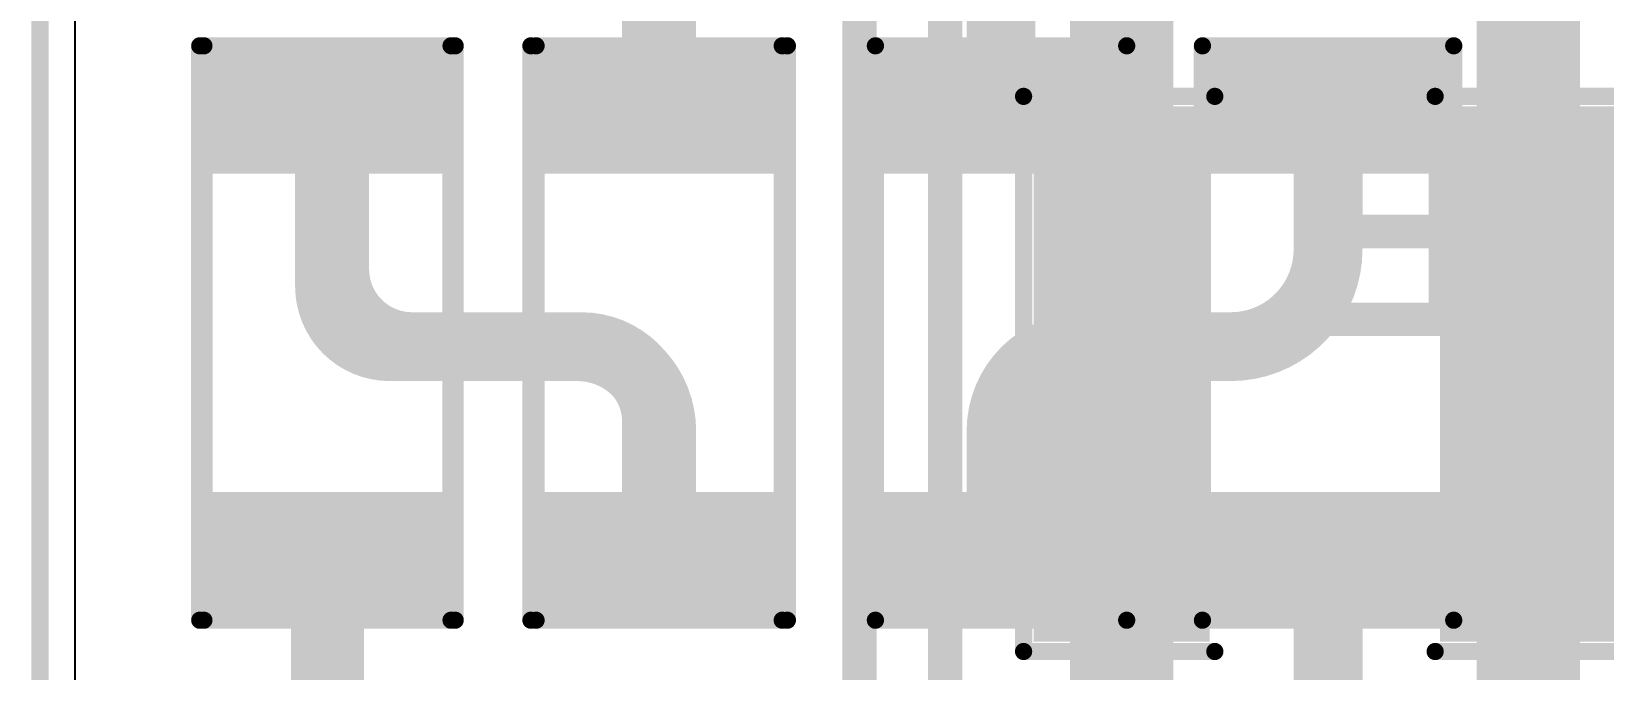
# Model space of a CAD drawing. Header units: inches. Extents: x -2 to 5376, y -4 to 5426.
# Drawn here: x -1.7 to 21.5, y 14.11 to 23.52 of the extents above; entities that cross this region are included whole.
import ezdxf

# ---------------------------------------------------------------- set-up
doc = ezdxf.new("R2010")
doc.units = ezdxf.units.IN
for name, color, linetype in [('Board Outline', 216, 'Continuous'), ('Bottom Layer', 5, 'Continuous'), ('Bottom Overlay', 54, 'Continuous'), ('Bottom Paste', 16, 'Continuous'), ('Bottom Solder', 6, 'Continuous'), ('Layer 1', 16, 'Continuous'), ('Layer 2', 76, 'Continuous'), ('Top Layer', 1, 'Continuous'), ('Top Overlay', 2, 'Continuous'), ('Top Paste', 8, 'Continuous'), ('Top Solder', 216, 'Continuous')]:
    doc.layers.add(name, color=color, linetype=linetype)
doc.styles.add('Arial Black', font='', dxfattribs={"height": 0.2})
doc.styles.get('Arial Black').set_extended_font_data('Arial Black')

# ---------------------------------------------------------------- blocks, each defined once
blk = doc.blocks.new('R___2030_76')
at = {"layer": 'Top Layer'}
for points in [[(-4.24999404, -3.899994739999999), (-4.24999404, 3.90001506), (-1.74999904, 3.90001506), (-1.74999904, -3.899994739999999)], [(1.7499965, -3.90000236), (1.7499965, 3.90000744), (4.2499915, 3.90000744), (4.2499915, -3.90000236)]]:
    blk.add_hatch(color=1, dxfattribs=at).paths.add_polyline_path(points)
at = {"layer": 'Top Paste'}
for points in [[(-4.24999404, -3.899994739999999), (-4.24999404, 3.90001506), (-1.74999904, 3.90001506), (-1.74999904, -3.899994739999999)], [(1.7499965, -3.90000236), (1.7499965, 3.90000744), (4.2499915, 3.90000744), (4.2499915, -3.90000236)]]:
    blk.add_hatch(color=8, dxfattribs=at).paths.add_polyline_path(points)
at = {"layer": 'Top Solder'}
for points in [[(-4.30079404, -3.95079474), (-4.30079404, 3.95081506), (-1.69919904, 3.95081506), (-1.69919904, -3.95079474)], [(1.6991965, -3.95080236), (1.6991965, 3.95080744), (4.300791499999999, 3.95080744), (4.300791499999999, -3.95080236)]]:
    blk.add_hatch(color=216, dxfattribs=at).paths.add_polyline_path(points)
at = {"layer": 'Top Overlay', "const_width": 0.254}
for points in [[(-4.4475908, 4.096816799999999), (-4.44759588, -4.09681172)], [(-1.6255746, 4.096814259999999), (-4.4475908, 4.096816799999999)], [(4.4475908, 4.096821879999999), (1.62557714, 4.096814259999999)], [(4.4475908, 4.096821879999999), (4.4475908, -4.096814259999999)], [(-1.6255746, -4.096814259999999), (-4.44759588, -4.09681172)], [(4.4475908, -4.096814259999999), (1.6255746, -4.09681172)]]:
    blk.add_lwpolyline(points, dxfattribs=at)
at = {"layer": 'Top Overlay', "const_width": 0.127}
for points in [[(-4.5110908, 4.096816799999999, 1), (-4.3840908, 4.096816799999999, 1)], [(-4.5110908, 4.096816799999999, 1), (-4.3840908, 4.096816799999999, 1)], [(-1.6890746, 4.096814259999999, 1), (-1.5620746, 4.096814259999999, 1)], [(1.56207714, 4.096814259999999, 1), (1.68907714, 4.096814259999999, 1)], [(4.3840908, 4.096821879999999, 1), (4.5110908, 4.096821879999999, 1)], [(4.3840908, 4.096821879999999, 1), (4.5110908, 4.096821879999999, 1)], [(-4.511095879999999, -4.09681172, 1), (-4.38409588, -4.09681172, 1)], [(-4.511095879999999, -4.09681172, 1), (-4.38409588, -4.09681172, 1)], [(-1.6890746, -4.096814259999999, 1), (-1.5620746, -4.096814259999999, 1)], [(1.5620746, -4.09681172, 1), (1.6890746, -4.09681172, 1)], [(4.3840908, -4.096814259999999, 1), (4.5110908, -4.096814259999999, 1)], [(4.3840908, -4.096814259999999, 1), (4.5110908, -4.096814259999999, 1)]]:
    blk.add_lwpolyline(points, format="xyb", close=True, dxfattribs=at)
blk = doc.blocks.new('RES_2512_B_195')
at = {"layer": 'Bottom Layer'}
for points in [[(-4.04999825, 1.70000041), (-2.44999891, 1.70000041), (-2.44999891, -1.70000041), (-4.04999825, -1.70000041)], [(2.45000145, 1.70000041), (4.050000789999999, 1.70000041), (4.050000789999999, -1.70000041), (2.45000145, -1.70000041)]]:
    blk.add_hatch(color=5, dxfattribs=at).paths.add_polyline_path(points)
at = {"layer": 'Bottom Paste'}
for points in [[(-4.04999825, 1.70000041), (-2.44999891, 1.70000041), (-2.44999891, -1.70000041), (-4.04999825, -1.70000041)], [(2.45000145, 1.70000041), (4.050000789999999, 1.70000041), (4.050000789999999, -1.70000041), (2.45000145, -1.70000041)]]:
    blk.add_hatch(color=16, dxfattribs=at).paths.add_polyline_path(points)
at = {"layer": 'Bottom Solder'}
for points in [[(-4.15159825, 1.80160041), (-2.34839891, 1.80160041), (-2.34839891, -1.80160041), (-4.15159825, -1.80160041)], [(2.34840145, 1.80160041), (4.15160079, 1.80160041), (4.15160079, -1.80160041), (2.34840145, -1.80160041)]]:
    blk.add_hatch(color=6, dxfattribs=at).paths.add_polyline_path(points)
at = {"layer": 'Bottom Overlay', "const_width": 0.254}
for points in [[(-4.2418, 1.8542), (-4.2418, -1.8542)], [(-4.2418, 1.8542), (4.236557439999999, 1.8542)], [(4.236557439999999, 1.8542), (4.236557439999999, -1.8542)], [(-4.2418, -1.8542), (4.236557439999999, -1.8542)]]:
    blk.add_lwpolyline(points, dxfattribs=at)
at = {"layer": 'Bottom Overlay', "const_width": 0.127}
for points in [[(-4.3053, 1.8542, 1), (-4.1783, 1.8542, 1)], [(-4.3053, 1.8542, 1), (-4.1783, 1.8542, 1)], [(4.17305744, 1.8542, 1), (4.30005744, 1.8542, 1)], [(4.17305744, 1.8542, 1), (4.30005744, 1.8542, 1)], [(-4.3053, -1.8542, 1), (-4.1783, -1.8542, 1)], [(-4.3053, -1.8542, 1), (-4.1783, -1.8542, 1)], [(4.17305744, -1.8542, 1), (4.30005744, -1.8542, 1)], [(4.17305744, -1.8542, 1), (4.30005744, -1.8542, 1)]]:
    blk.add_lwpolyline(points, format="xyb", close=True, dxfattribs=at)
blk = doc.blocks.new('RES_2512_B_196')
at = {"layer": 'Bottom Layer'}
for points in [[(-4.04999825, 1.70000041), (-2.44999891, 1.70000041), (-2.44999891, -1.70000041), (-4.04999825, -1.70000041)], [(2.45000145, 1.70000041), (4.050000789999999, 1.70000041), (4.050000789999999, -1.70000041), (2.45000145, -1.70000041)]]:
    blk.add_hatch(color=5, dxfattribs=at).paths.add_polyline_path(points)
at = {"layer": 'Bottom Paste'}
for points in [[(-4.04999825, 1.70000041), (-2.44999891, 1.70000041), (-2.44999891, -1.70000041), (-4.04999825, -1.70000041)], [(2.45000145, 1.70000041), (4.050000789999999, 1.70000041), (4.050000789999999, -1.70000041), (2.45000145, -1.70000041)]]:
    blk.add_hatch(color=16, dxfattribs=at).paths.add_polyline_path(points)
at = {"layer": 'Bottom Solder'}
for points in [[(-4.15159825, 1.80160041), (-2.34839891, 1.80160041), (-2.34839891, -1.80160041), (-4.15159825, -1.80160041)], [(2.34840145, 1.80160041), (4.15160079, 1.80160041), (4.15160079, -1.80160041), (2.34840145, -1.80160041)]]:
    blk.add_hatch(color=6, dxfattribs=at).paths.add_polyline_path(points)
at = {"layer": 'Bottom Overlay', "const_width": 0.254}
for points in [[(-4.2418, 1.8542), (-4.2418, -1.8542)], [(-4.2418, 1.8542), (4.236557439999999, 1.8542)], [(4.236557439999999, 1.8542), (4.236557439999999, -1.8542)], [(-4.2418, -1.8542), (4.236557439999999, -1.8542)]]:
    blk.add_lwpolyline(points, dxfattribs=at)
at = {"layer": 'Bottom Overlay', "const_width": 0.127}
for points in [[(-4.3053, 1.8542, 1), (-4.1783, 1.8542, 1)], [(-4.3053, 1.8542, 1), (-4.1783, 1.8542, 1)], [(4.17305744, 1.8542, 1), (4.30005744, 1.8542, 1)], [(4.17305744, 1.8542, 1), (4.30005744, 1.8542, 1)], [(-4.3053, -1.8542, 1), (-4.1783, -1.8542, 1)], [(-4.3053, -1.8542, 1), (-4.1783, -1.8542, 1)], [(4.17305744, -1.8542, 1), (4.30005744, -1.8542, 1)], [(4.17305744, -1.8542, 1), (4.30005744, -1.8542, 1)]]:
    blk.add_lwpolyline(points, format="xyb", close=True, dxfattribs=at)
blk = doc.blocks.new('RES_2512_201')
at = {"layer": 'Top Layer'}
for points in [[(-4.04999825, 1.70000041), (-2.44999891, 1.70000041), (-2.44999891, -1.70000041), (-4.04999825, -1.70000041)], [(2.45000145, 1.70000041), (4.050000789999999, 1.70000041), (4.050000789999999, -1.70000041), (2.45000145, -1.70000041)]]:
    blk.add_hatch(color=1, dxfattribs=at).paths.add_polyline_path(points)
at = {"layer": 'Top Paste'}
for points in [[(-4.04999825, 1.70000041), (-2.44999891, 1.70000041), (-2.44999891, -1.70000041), (-4.04999825, -1.70000041)], [(2.45000145, 1.70000041), (4.050000789999999, 1.70000041), (4.050000789999999, -1.70000041), (2.45000145, -1.70000041)]]:
    blk.add_hatch(color=8, dxfattribs=at).paths.add_polyline_path(points)
at = {"layer": 'Top Solder'}
for points in [[(-4.15159825, 1.80160041), (-2.34839891, 1.80160041), (-2.34839891, -1.80160041), (-4.15159825, -1.80160041)], [(2.34840145, 1.80160041), (4.15160079, 1.80160041), (4.15160079, -1.80160041), (2.34840145, -1.80160041)]]:
    blk.add_hatch(color=216, dxfattribs=at).paths.add_polyline_path(points)
at = {"layer": 'Top Overlay', "const_width": 0.254}
for points in [[(-4.2418, 1.8542), (-4.2418, -1.8542)], [(-4.2418, 1.8542), (4.236557439999999, 1.8542)], [(4.236557439999999, 1.8542), (4.236557439999999, -1.8542)], [(-4.2418, -1.8542), (4.236557439999999, -1.8542)]]:
    blk.add_lwpolyline(points, dxfattribs=at)
at = {"layer": 'Top Overlay', "const_width": 0.127}
for points in [[(-4.3053, 1.8542, 1), (-4.1783, 1.8542, 1)], [(-4.3053, 1.8542, 1), (-4.1783, 1.8542, 1)], [(4.17305744, 1.8542, 1), (4.30005744, 1.8542, 1)], [(4.17305744, 1.8542, 1), (4.30005744, 1.8542, 1)], [(-4.3053, -1.8542, 1), (-4.1783, -1.8542, 1)], [(-4.3053, -1.8542, 1), (-4.1783, -1.8542, 1)], [(4.17305744, -1.8542, 1), (4.30005744, -1.8542, 1)], [(4.17305744, -1.8542, 1), (4.30005744, -1.8542, 1)]]:
    blk.add_lwpolyline(points, format="xyb", close=True, dxfattribs=at)
blk = doc.blocks.new('RES_2512_202')
at = {"layer": 'Top Layer'}
for points in [[(-4.04999825, 1.70000041), (-2.44999891, 1.70000041), (-2.44999891, -1.70000041), (-4.04999825, -1.70000041)], [(2.45000145, 1.70000041), (4.050000789999999, 1.70000041), (4.050000789999999, -1.70000041), (2.45000145, -1.70000041)]]:
    blk.add_hatch(color=1, dxfattribs=at).paths.add_polyline_path(points)
at = {"layer": 'Top Paste'}
for points in [[(-4.04999825, 1.70000041), (-2.44999891, 1.70000041), (-2.44999891, -1.70000041), (-4.04999825, -1.70000041)], [(2.45000145, 1.70000041), (4.050000789999999, 1.70000041), (4.050000789999999, -1.70000041), (2.45000145, -1.70000041)]]:
    blk.add_hatch(color=8, dxfattribs=at).paths.add_polyline_path(points)
at = {"layer": 'Top Solder'}
for points in [[(-4.15159825, 1.80160041), (-2.34839891, 1.80160041), (-2.34839891, -1.80160041), (-4.15159825, -1.80160041)], [(2.34840145, 1.80160041), (4.15160079, 1.80160041), (4.15160079, -1.80160041), (2.34840145, -1.80160041)]]:
    blk.add_hatch(color=216, dxfattribs=at).paths.add_polyline_path(points)
at = {"layer": 'Top Overlay', "const_width": 0.254}
for points in [[(-4.2418, 1.8542), (-4.2418, -1.8542)], [(-4.2418, 1.8542), (4.236557439999999, 1.8542)], [(4.236557439999999, 1.8542), (4.236557439999999, -1.8542)], [(-4.2418, -1.8542), (4.236557439999999, -1.8542)]]:
    blk.add_lwpolyline(points, dxfattribs=at)
at = {"layer": 'Top Overlay', "const_width": 0.127}
for points in [[(-4.3053, 1.8542, 1), (-4.1783, 1.8542, 1)], [(-4.3053, 1.8542, 1), (-4.1783, 1.8542, 1)], [(4.17305744, 1.8542, 1), (4.30005744, 1.8542, 1)], [(4.17305744, 1.8542, 1), (4.30005744, 1.8542, 1)], [(-4.3053, -1.8542, 1), (-4.1783, -1.8542, 1)], [(-4.3053, -1.8542, 1), (-4.1783, -1.8542, 1)], [(4.17305744, -1.8542, 1), (4.30005744, -1.8542, 1)], [(4.17305744, -1.8542, 1), (4.30005744, -1.8542, 1)]]:
    blk.add_lwpolyline(points, format="xyb", close=True, dxfattribs=at)
blk = doc.blocks.new('RES_2512_B_207')
at = {"layer": 'Bottom Layer'}
for points in [[(-4.04999825, 1.70000041), (-2.44999891, 1.70000041), (-2.44999891, -1.70000041), (-4.04999825, -1.70000041)], [(2.45000145, 1.70000041), (4.050000789999999, 1.70000041), (4.050000789999999, -1.70000041), (2.45000145, -1.70000041)]]:
    blk.add_hatch(color=5, dxfattribs=at).paths.add_polyline_path(points)
at = {"layer": 'Bottom Paste'}
for points in [[(-4.04999825, 1.70000041), (-2.44999891, 1.70000041), (-2.44999891, -1.70000041), (-4.04999825, -1.70000041)], [(2.45000145, 1.70000041), (4.050000789999999, 1.70000041), (4.050000789999999, -1.70000041), (2.45000145, -1.70000041)]]:
    blk.add_hatch(color=16, dxfattribs=at).paths.add_polyline_path(points)
at = {"layer": 'Bottom Solder'}
for points in [[(-4.15159825, 1.80160041), (-2.34839891, 1.80160041), (-2.34839891, -1.80160041), (-4.15159825, -1.80160041)], [(2.34840145, 1.80160041), (4.15160079, 1.80160041), (4.15160079, -1.80160041), (2.34840145, -1.80160041)]]:
    blk.add_hatch(color=6, dxfattribs=at).paths.add_polyline_path(points)
at = {"layer": 'Bottom Overlay', "const_width": 0.254}
for points in [[(-4.2418, 1.8542), (-4.2418, -1.8542)], [(-4.2418, 1.8542), (4.236557439999999, 1.8542)], [(4.236557439999999, 1.8542), (4.236557439999999, -1.8542)], [(-4.2418, -1.8542), (4.236557439999999, -1.8542)]]:
    blk.add_lwpolyline(points, dxfattribs=at)
at = {"layer": 'Bottom Overlay', "const_width": 0.127}
for points in [[(-4.3053, 1.8542, 1), (-4.1783, 1.8542, 1)], [(-4.3053, 1.8542, 1), (-4.1783, 1.8542, 1)], [(4.17305744, 1.8542, 1), (4.30005744, 1.8542, 1)], [(4.17305744, 1.8542, 1), (4.30005744, 1.8542, 1)], [(-4.3053, -1.8542, 1), (-4.1783, -1.8542, 1)], [(-4.3053, -1.8542, 1), (-4.1783, -1.8542, 1)], [(4.17305744, -1.8542, 1), (4.30005744, -1.8542, 1)], [(4.17305744, -1.8542, 1), (4.30005744, -1.8542, 1)]]:
    blk.add_lwpolyline(points, format="xyb", close=True, dxfattribs=at)
blk = doc.blocks.new('RES_2512_B_208')
at = {"layer": 'Bottom Layer'}
for points in [[(-4.04999825, 1.70000041), (-2.44999891, 1.70000041), (-2.44999891, -1.70000041), (-4.04999825, -1.70000041)], [(2.45000145, 1.70000041), (4.050000789999999, 1.70000041), (4.050000789999999, -1.70000041), (2.45000145, -1.70000041)]]:
    blk.add_hatch(color=5, dxfattribs=at).paths.add_polyline_path(points)
at = {"layer": 'Bottom Paste'}
for points in [[(-4.04999825, 1.70000041), (-2.44999891, 1.70000041), (-2.44999891, -1.70000041), (-4.04999825, -1.70000041)], [(2.45000145, 1.70000041), (4.050000789999999, 1.70000041), (4.050000789999999, -1.70000041), (2.45000145, -1.70000041)]]:
    blk.add_hatch(color=16, dxfattribs=at).paths.add_polyline_path(points)
at = {"layer": 'Bottom Solder'}
for points in [[(-4.15159825, 1.80160041), (-2.34839891, 1.80160041), (-2.34839891, -1.80160041), (-4.15159825, -1.80160041)], [(2.34840145, 1.80160041), (4.15160079, 1.80160041), (4.15160079, -1.80160041), (2.34840145, -1.80160041)]]:
    blk.add_hatch(color=6, dxfattribs=at).paths.add_polyline_path(points)
at = {"layer": 'Bottom Overlay', "const_width": 0.254}
for points in [[(-4.2418, 1.8542), (-4.2418, -1.8542)], [(-4.2418, 1.8542), (4.236557439999999, 1.8542)], [(4.236557439999999, 1.8542), (4.236557439999999, -1.8542)], [(-4.2418, -1.8542), (4.236557439999999, -1.8542)]]:
    blk.add_lwpolyline(points, dxfattribs=at)
at = {"layer": 'Bottom Overlay', "const_width": 0.127}
for points in [[(-4.3053, 1.8542, 1), (-4.1783, 1.8542, 1)], [(-4.3053, 1.8542, 1), (-4.1783, 1.8542, 1)], [(4.17305744, 1.8542, 1), (4.30005744, 1.8542, 1)], [(4.17305744, 1.8542, 1), (4.30005744, 1.8542, 1)], [(-4.3053, -1.8542, 1), (-4.1783, -1.8542, 1)], [(-4.3053, -1.8542, 1), (-4.1783, -1.8542, 1)], [(4.17305744, -1.8542, 1), (4.30005744, -1.8542, 1)], [(4.17305744, -1.8542, 1), (4.30005744, -1.8542, 1)]]:
    blk.add_lwpolyline(points, format="xyb", close=True, dxfattribs=at)

msp = doc.modelspace()

# ---------------------------------------------------------------- linework, layer by layer
at = {"layer": 'Board Outline', "const_width": 0.254}
msp.add_lwpolyline([(-1.5699867, -0.44282614), (-1.5699867, 93.46117452)], dxfattribs=at)
at = {"layer": 'Bottom Layer', "const_width": 1.016}
for points in [[(7.603926879999999, 22.32551542), (7.603926879999999, 25.90910744)], [(12.61158006, 22.32551542), (12.61158006, 24.1173127)], [(2.77792688, 20.01362774), (2.77792688, 22.32551542)], [(17.43758006, 20.30788674), (17.43758006, 22.32551542)], [(3.920109, 18.87144562), (6.359725660000001, 18.87144562)], [(13.85578128, 18.87144562), (16.00113894, 18.87144562)], [(7.603926879999999, 15.82551572), (7.603926879999999, 17.6272444)], [(12.61158006, 15.82551572), (12.61158006, 17.6272444)], [(2.64122408, 15.82551572), (2.64122916, 15.82551572)], [(2.64122916, 12.8520698), (2.64122916, 15.82551572)], [(17.43758006, 12.8520698), (17.43758006, 15.82551572)]]:
    msp.add_lwpolyline(points, dxfattribs=at)
at = {"layer": 'Bottom Layer', "const_width": 0.508}
for points in [[(2.52392688, 22.32551542, 1), (3.03192688, 22.32551542, 1)], [(7.349926879999999, 22.32551542, 1), (7.85792688, 22.32551542, 1)], [(12.35758006, 22.32551542, 1), (12.86558006, 22.32551542, 1)], [(17.18358006, 22.32551542, 1), (17.69158006, 22.32551542, 1)], [(17.18358006, 20.30788674, 1), (17.69158006, 20.30788674, 1)], [(17.18358006, 20.30788674, 1), (17.69158006, 20.30788674, 1)], [(2.52392688, 20.01362774, 1), (3.03192688, 20.01362774, 1)], [(2.52392688, 20.01362774, 1), (3.03192688, 20.01362774, 1)], [(3.666109, 18.87144562, 1), (4.174109, 18.87144562, 1)], [(3.666109, 18.87144562, 1), (4.174109, 18.87144562, 1)], [(6.10572566, 18.87144562, 1), (6.613725659999999, 18.87144562, 1)], [(6.10572566, 18.87144562, 1), (6.613725659999999, 18.87144562, 1)], [(13.60178128, 18.87144562, 1), (14.10978128, 18.87144562, 1)], [(13.60178128, 18.87144562, 1), (14.10978128, 18.87144562, 1)], [(15.74713894, 18.87144562, 1), (16.25513894, 18.87144562, 1)], [(15.74713894, 18.87144562, 1), (16.25513894, 18.87144562, 1)], [(7.349926879999999, 17.6272444, 1), (7.85792688, 17.6272444, 1)], [(7.349926879999999, 17.6272444, 1), (7.85792688, 17.6272444, 1)], [(12.35758006, 17.6272444, 1), (12.86558006, 17.6272444, 1)], [(12.35758006, 17.6272444, 1), (12.86558006, 17.6272444, 1)], [(2.38722408, 15.82551572, 1), (2.89522408, 15.82551572, 1)], [(2.38722916, 15.82551572, 1), (2.89522916, 15.82551572, 1)], [(2.38722916, 15.82551572, 1), (2.89522916, 15.82551572, 1)], [(7.349926879999999, 15.82551572, 1), (7.85792688, 15.82551572, 1)], [(12.35758006, 15.82551572, 1), (12.86558006, 15.82551572, 1)], [(17.18358006, 15.82551572, 1), (17.69158006, 15.82551572, 1)]]:
    msp.add_lwpolyline(points, format="xyb", close=True, dxfattribs=at)
at = {"layer": 'Bottom Layer', "const_width": 1.016}
for points in [[(17.43758006, 20.30788674, -0.4142135623730951), (16.00113894, 18.87144562)], [(3.920109, 18.87144562, -0.4142135623730951), (2.77792688, 20.01362774)], [(6.359725660000001, 18.87144562, -0.4142135623730951), (7.603926879999999, 17.6272444)], [(12.61158006, 17.6272444, -0.4142135623730951), (13.85578128, 18.87144562)]]:
    msp.add_lwpolyline(points, format="xyb", dxfattribs=at)
at = {"layer": 'Layer 1'}
msp.add_line((-1.05204768, 1.88955426), (-1.05204768, 50.673), dxfattribs=at)
at = {"layer": 'Layer 2'}
msp.add_line((-1.05204768, 1.88955426), (-1.05204768, 50.673), dxfattribs=at)
at = {"layer": 'Top Layer'}
for points, const_width in [([(10.522077, 2.60949948), (10.522077, 64.19105526)], 0.508), ([(11.78584892, 3.766794599999999), (11.78584892, 53.69220656)], 0.508), ([(14.39174414, 18.46890642), (14.39174414, 27.9237186)], 1.524), ([(20.39172706, 9.01409424), (20.39172706, 27.92371606)], 1.524), ([(7.52823488, 22.32551542), (7.52823488, 25.90910744)], 1.016), ([(2.70223488, 19.76044562), (2.70223488, 22.32551542)], 1.016), ([(3.59123488, 18.87144562), (6.420495159999999, 18.87144562)], 1.016), ([(14.39174414, 9.01409424), (14.39174414, 18.46890642)], 1.524), ([(7.52823488, 15.82551572), (7.52823488, 17.7637059)], 1.016), ([(2.70226028, 12.8520698), (2.70226028, 15.82551572)], 1.016)]:
    msp.add_lwpolyline(points, dxfattribs=dict(at, const_width=const_width))
for points, const_width in [([(2.44823488, 22.32551542, 1), (2.95623488, 22.32551542, 1)], 0.508), ([(7.27423488, 22.32551542, 1), (7.78223488, 22.32551542, 1)], 0.508), ([(2.44823488, 19.76044562, 1), (2.95623488, 19.76044562, 1)], 0.508), ([(2.44823488, 19.76044562, 1), (2.95623488, 19.76044562, 1)], 0.508), ([(3.33723488, 18.87144562, 1), (3.84523488, 18.87144562, 1)], 0.508), ([(3.33723488, 18.87144562, 1), (3.84523488, 18.87144562, 1)], 0.508), ([(6.166495159999999, 18.87144562, 1), (6.674495159999999, 18.87144562, 1)], 0.508), ([(6.166495159999999, 18.87144562, 1), (6.674495159999999, 18.87144562, 1)], 0.508), ([(14.01074414, 18.46890642, 1), (14.77274414, 18.46890642, 1)], 0.7619999999999999), ([(14.01074414, 18.46890642, 1), (14.77274414, 18.46890642, 1)], 0.7619999999999999), ([(7.27423488, 17.7637059, 1), (7.78223488, 17.7637059, 1)], 0.508), ([(7.27423488, 17.7637059, 1), (7.78223488, 17.7637059, 1)], 0.508), ([(2.44826028, 15.82551572, 1), (2.95626028, 15.82551572, 1)], 0.508), ([(7.27423488, 15.82551572, 1), (7.78223488, 15.82551572, 1)], 0.508)]:
    msp.add_lwpolyline(points, format="xyb", close=True, dxfattribs=dict(at, const_width=const_width))
at = {"layer": 'Top Layer', "const_width": 1.016}
for points in [[(3.59123488, 18.87144562, -0.4142135623730951), (2.70223488, 19.76044562)], [(6.420495159999999, 18.87144562, -0.4142135623730951), (7.52823488, 17.7637059)]]:
    msp.add_lwpolyline(points, format="xyb", dxfattribs=at)

# ---------------------------------------------------------------- block references
for name, p, rotation in [('RES_2512_B_208', (2.64122408, 19.0755143), 90), ('RES_2512_202', (2.70226028, 19.0755143), 90), ('RES_2512_201', (7.52823488, 19.0755143), 90), ('RES_2512_B_207', (7.603926879999999, 19.0755143), 90), ('RES_2512_B_195', (12.61158006, 19.0755143), 90), ('RES_2512_B_196', (17.43758006, 19.0755143), 90), ('R___2030_76', (17.39173306, 18.46890896), 180)]:
    msp.add_blockref(name, p, dxfattribs=dict(rotation=rotation))

# ---------------------------------------------------------------- texts
at = {"layer": 'Bottom Overlay', "style": 'Arial Black', "text_generation_flag": 2}
msp.add_text('HIGH VOLTAGE', height=3.048, rotation=360, dxfattribs=at).set_placement((53.7941774, 19.02931678))

doc.saveas('drawing.dxf')
